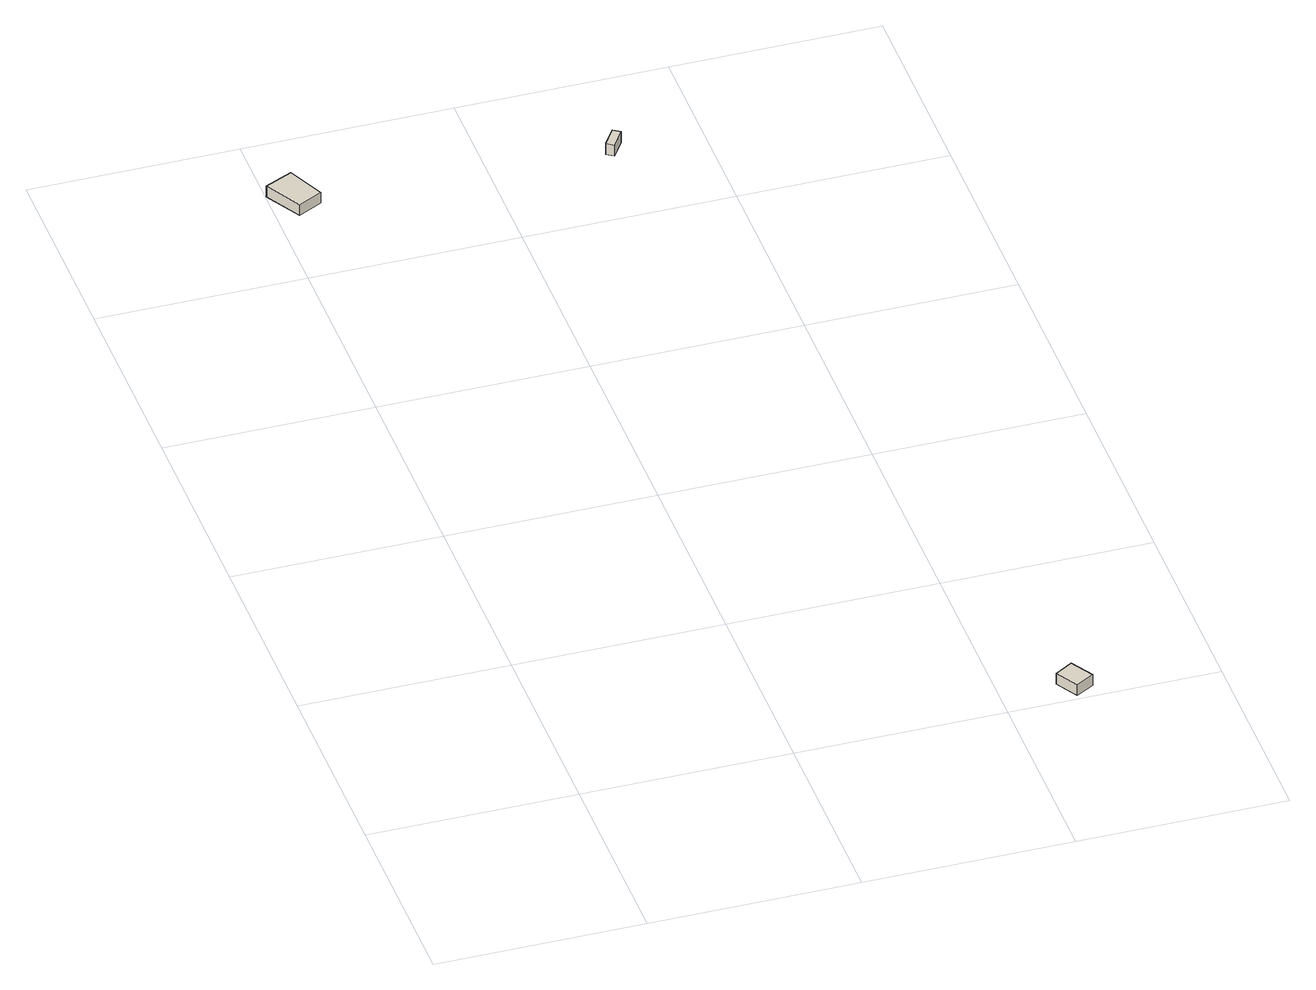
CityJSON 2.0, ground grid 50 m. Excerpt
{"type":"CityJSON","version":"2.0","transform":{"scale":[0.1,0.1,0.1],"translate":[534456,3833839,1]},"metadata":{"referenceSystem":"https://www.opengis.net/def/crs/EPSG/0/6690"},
"CityObjects":{
"building1":{"type":"Building","attributes":{"BuildingDetailAttribute.specifiedBuildingCoverageRate":0.6,"BuildingDetailAttribute.surveyYear":2017,"BuildingTsunamiRiskAttribute.description":"1","BuildingTsunamiRiskAttribute.rank":"2","BuildingTsunamiRiskAttribute.depth":1.84,"BuildingHighTideRiskAttribute.description":"1","BuildingHighTideRiskAttribute.rank":"2","BuildingHighTideRiskAttribute.depth":1.64,"BuildingIDAttribute.prefecture":"27","BuildingIDAttribute.city":"27104"},"geometry":[{"type":"Solid","lod":"1","boundaries":[[[[0,1,2,3]],[[2,4,5,3]],[[1,6,4,2]],[[0,7,6,1]],[[3,5,7,0]],[[4,6,7,5]]]]}]},
"building2":{"type":"Building","attributes":{"BuildingDetailAttribute.specifiedBuildingCoverageRate":0.6,"BuildingDetailAttribute.surveyYear":2017,"BuildingTsunamiRiskAttribute.description":"1","BuildingTsunamiRiskAttribute.rank":"2","BuildingTsunamiRiskAttribute.depth":0.55,"BuildingHighTideRiskAttribute.description":"1","BuildingHighTideRiskAttribute.rank":"2","BuildingHighTideRiskAttribute.depth":2.83,"BuildingIDAttribute.prefecture":"27","BuildingIDAttribute.city":"27104"},"geometry":[{"type":"Solid","lod":"1","boundaries":[[[[8,9,10,11]],[[10,12,13,11]],[[9,14,12,10]],[[8,15,14,9]],[[11,13,15,8]],[[12,14,15,13]]]]}]},
"building3":{"type":"Building","attributes":{"BuildingDetailAttribute.specifiedBuildingCoverageRate":0.8,"BuildingDetailAttribute.surveyYear":2017,"BuildingTsunamiRiskAttribute.description":"1","BuildingTsunamiRiskAttribute.rank":"2","BuildingTsunamiRiskAttribute.depth":1.14,"BuildingHighTideRiskAttribute.description":"1","BuildingHighTideRiskAttribute.rank":"3","BuildingHighTideRiskAttribute.depth":3.28,"BuildingIDAttribute.prefecture":"27","BuildingIDAttribute.city":"27104"},"geometry":[{"type":"Solid","lod":"1","boundaries":[[[[16,17,18,19]],[[18,20,21,19]],[[17,22,20,18]],[[16,23,22,17]],[[19,21,23,16]],[[20,22,23,21]]]]}]}
},
"vertices":[
[52,2225,3],[2,2314,3],[69,2345,3],[110,2255,3],[69,2345,33],[110,2255,33],[2,2314,33],[52,2225,33],
[1163,1,12],[1131,56,12],[1174,82,12],[1207,27,12],[1174,82,42],[1207,27,42],[1131,56,42],[1163,1,42],
[777,2194,26],[760,2206,26],[789,2250,26],[806,2238,26],[789,2250,56],[806,2238,56],[760,2206,56],[777,2194,56]
]}
